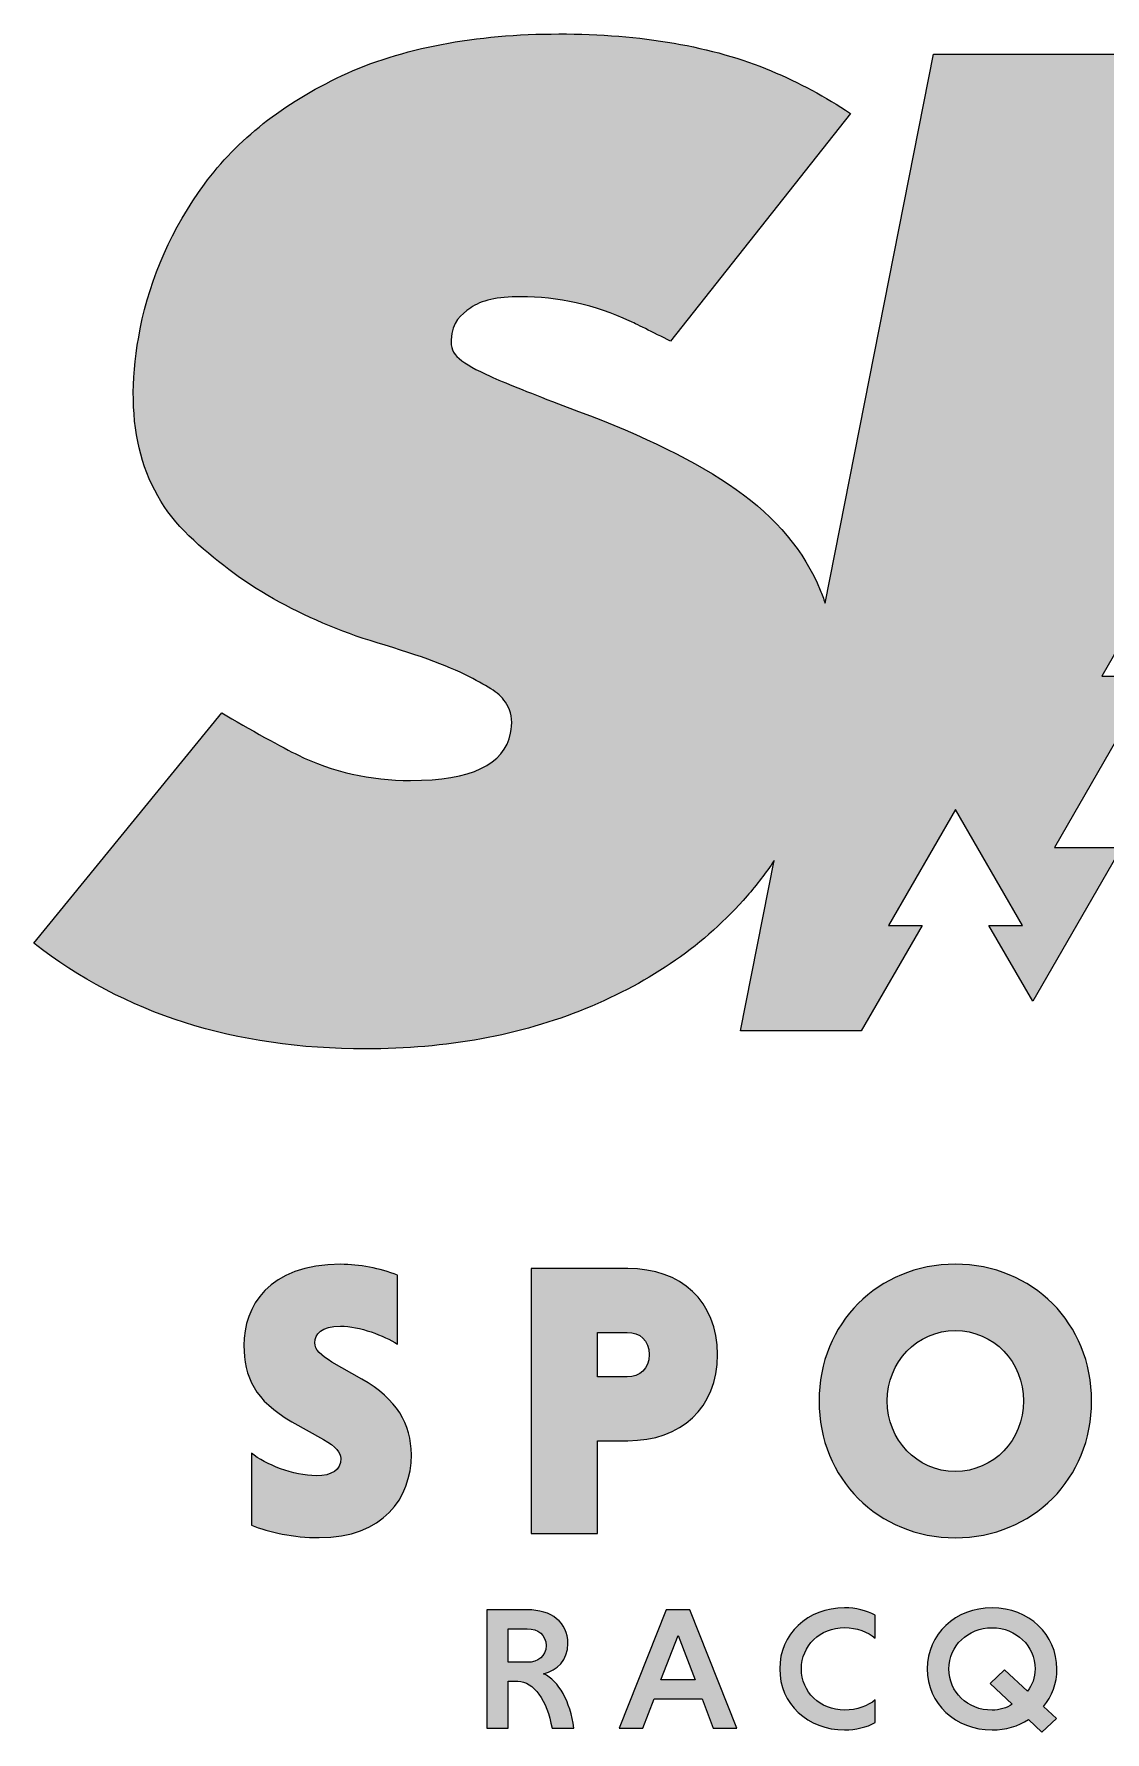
# Model space of a CAD drawing. Extents: x 0 to 523, y 0 to 348.
# Drawn here: x 0 to 219.6, y 0 to 348.1 of the extents above; entities that cross this region are included whole.
import ezdxf

# ---------------------------------------------------------------- set-up
doc = ezdxf.new("R2010")
doc.units = 0
doc.header["$MEASUREMENT"] = 0
doc.layers.add('Layer 2', color=7, linetype='Continuous', lineweight=0)

# ---------------------------------------------------------------- blocks, each defined once
blk = doc.blocks.new('Block_0')
at = {"layer": 'Layer 2', "true_color": 0x000000, "transparency": 33554687}
h = blk.add_hatch(color=18, dxfattribs=at)
h.dxf.hatch_style = 2
edge = h.paths.add_edge_path()
edge.add_spline(control_points=[(278.6, 274.58), (278.02, 271.63), (276.69, 268.83), (274.58, 266.17), (272.47, 263.51), (269.84, 261.37), (266.76, 259.76), (263.68, 258.15), (260.49, 257.34), (257.22, 257.34), (257.22, 257.34), (231.79, 259.26), (231.79, 259.26), (231.79, 259.26), (237.94, 290.4), (237.94, 290.4), (237.94, 290.4), (264.37, 290.4), (264.37, 290.4), (268.88, 290.4), (272.65, 289.02), (275.64, 286.27), (278.63, 283.51), (279.6, 279.62), (278.6, 274.58), (278.6, 274.58), (278.6, 274.58), (278.6, 274.58)], knot_values=[0, 0, 0, 0, 1, 1, 1, 2, 2, 2, 3, 3, 3, 4, 4, 4, 5, 5, 5, 6, 6, 6, 7, 7, 7, 8, 8, 8, 9, 9, 9, 9], degree=3, periodic=0)
edge = h.paths.add_edge_path()
edge.add_spline(control_points=[(453.63, 215.75), (444.1, 208.34), (432.01, 203.6), (419.66, 203.6), (409.61, 203.6), (400.06, 206.77), (393.33, 213.51), (393.33, 213.51), (392.01, 215.03), (392.01, 215.03), (386.32, 221.56), (384.12, 229.73), (384.74, 238.03), (384.83, 239.2), (392.9, 240.56), (393.1, 241.74), (393.1, 241.74), (307.15, 239.79), (307.15, 239.79), (307.15, 239.79), (391.51, 249.32), (391.51, 249.32), (391.7, 249.84), (387.47, 249.86), (387.67, 250.38), (388, 251.21), (388.37, 252.04), (388.75, 252.86), (388.75, 252.86), (323.06, 250.84), (323.06, 250.84), (323.06, 250.84), (395.74, 259.66), (395.74, 259.66), (396.15, 260.28), (393.19, 260.47), (393.64, 261.08), (394.21, 261.86), (394.8, 262.63), (395.41, 263.38), (395.41, 263.38), (292.87, 253.07), (292.87, 253.07), (292.87, 253.07), (415.55, 274.41), (415.55, 274.41), (415.89, 274.66), (408.87, 275.39), (410.17, 276.18), (418.65, 281.34), (428.55, 284.45), (438.61, 284.45), (449.37, 284.45), (459.51, 280.77), (466.26, 273.02), (466.26, 273.02), (470.41, 268.25), (470.41, 268.25), (470.41, 268.25), (475.71, 272.2), (475.71, 272.2), (475.71, 272.2), (523.17, 309.12), (523.17, 309.12), (523.17, 309.12), (519.04, 313.86), (519.04, 313.86), (501.86, 333.59), (476.1, 343.36), (448.63, 343.36), (419.18, 343.36), (390.45, 332.25), (367.68, 314.59), (367.68, 314.59), (367.56, 314.5), (367.56, 314.5), (359.15, 307.98), (351.56, 300.54), (345.04, 292.4), (344.71, 298.88), (343.36, 304.95), (340.98, 310.59), (336.55, 321.09), (329.05, 329.26), (318.54, 335.15), (308.02, 341.04), (295.29, 343.99), (280.34, 343.99), (280.34, 343.99), (184.47, 343.99), (184.47, 343.99), (184.47, 343.99), (162.23, 231.44), (162.23, 231.44), (161.94, 232.35), (161.61, 233.24), (161.25, 234.11), (157.96, 242.09), (152.2, 248.98), (144.02, 254.73), (135.83, 260.48), (125.05, 265.8), (111.69, 270.74), (111.69, 270.74), (107.55, 272.31), (107.55, 272.31), (101.07, 274.78), (96.43, 276.68), (93.56, 277.96), (90.69, 279.24), (88.57, 280.43), (87.2, 281.57), (85.84, 282.71), (85.45, 283.97), (85.55, 285.42), (85.82, 289.24), (87.47, 290.46), (89.56, 291.98), (91.65, 293.5), (95.03, 294.26), (99.74, 294.26), (107.52, 294.26), (115.03, 292.59), (122.21, 289.27), (123.04, 288.89), (127.09, 286.87), (130.52, 285.16), (130.52, 285.16), (167.42, 331.84), (167.42, 331.84), (162.31, 335.26), (156.88, 338.17), (151.15, 340.58), (139.14, 345.61), (124.63, 348.13), (107.63, 348.13), (90.63, 348.13), (75.32, 345.28), (63.18, 339.58), (51.04, 333.88), (41.64, 326.47), (34.98, 317.35), (28.31, 308.23), (23.9, 298.35), (21.8, 287.71), (18.16, 269.28), (21.5, 255.12), (31.79, 245.24), (42.07, 235.36), (54.92, 228.05), (70.37, 223.3), (79.37, 220.64), (85.91, 218.22), (89.97, 215.99), (94.04, 213.76), (95.79, 212.9), (97.23, 210.19), (98.06, 208.62), (98.14, 206.77), (97.75, 204.78), (96.47, 198.32), (89.64, 195.09), (77.24, 195.09), (68.94, 195.09), (61.25, 196.85), (54.1, 200.31), (51.43, 201.6), (43.85, 205.76), (38.51, 208.98), (38.51, 208.98), (0, 161.7), (0, 161.7), (18.48, 147.27), (41.15, 140.05), (68.03, 140.05), (84.62, 140.05), (99.66, 142.81), (113.15, 148.32), (126.63, 153.83), (137.68, 161.53), (146.24, 171.41), (148.26, 173.74), (150.11, 176.15), (151.79, 178.65), (151.79, 178.65), (144.9, 143.76), (144.9, 143.76), (144.9, 143.76), (169.66, 143.76), (169.66, 143.76), (169.66, 143.76), (182.13, 165.36), (182.13, 165.36), (182.13, 165.36), (175.26, 165.36), (175.26, 165.36), (175.26, 165.36), (188.99, 189.15), (188.99, 189.15), (188.99, 189.15), (202.72, 165.36), (202.72, 165.36), (202.72, 165.36), (195.85, 165.36), (195.85, 165.36), (195.85, 165.36), (204.82, 149.82), (204.82, 149.82), (204.82, 149.82), (223.03, 181.37), (223.03, 181.37), (223.03, 181.37), (209.29, 181.37), (209.29, 181.37), (209.29, 181.37), (229.55, 216.45), (229.55, 216.45), (229.55, 216.45), (218.97, 216.45), (218.97, 216.45), (218.97, 216.45), (240.13, 253.1), (240.13, 253.1), (240.13, 253.1), (261.29, 216.45), (261.29, 216.45), (261.29, 216.45), (250.71, 216.45), (250.71, 216.45), (250.71, 216.45), (270.97, 181.37), (270.97, 181.37), (270.97, 181.37), (257.23, 181.37), (257.23, 181.37), (257.23, 181.37), (278.95, 143.76), (278.95, 143.76), (278.95, 143.76), (330.04, 143.76), (330.04, 143.76), (330.04, 143.76), (303.02, 220.85), (303.02, 220.85), (309.5, 224.4), (315.32, 228.54), (320.48, 233.27), (318.79, 211.93), (324.65, 190.94), (339.24, 174.18), (339.24, 174.18), (341.2, 171.94), (341.2, 171.94), (341.2, 171.94), (341.38, 171.94), (341.38, 171.94), (358.51, 153.73), (383.27, 144.68), (409.66, 144.68), (439.14, 144.68), (467.94, 155.74), (490.71, 173.46), (490.71, 173.46), (495.89, 177.49), (495.89, 177.49), (495.89, 177.49), (458.96, 219.9), (458.96, 219.9), (458.96, 219.9), (453.63, 215.76), (453.63, 215.76), (453.63, 215.76), (453.63, 215.75), (453.63, 215.75)], knot_values=[0, 0, 0, 0, 1, 1, 1, 2, 2, 2, 3, 3, 3, 4, 4, 4, 5, 5, 5, 6, 6, 6, 7, 7, 7, 8, 8, 8, 9, 9, 9, 10, 10, 10, 11, 11, 11, 12, 12, 12, 13, 13, 13, 14, 14, 14, 15, 15, 15, 16, 16, 16, 17, 17, 17, 18, 18, 18, 19, 19, 19, 20, 20, 20, 21, 21, 21, 22, 22, 22, 23, 23, 23, 24, 24, 24, 25, 25, 25, 26, 26, 26, 27, 27, 27, 28, 28, 28, 29, 29, 29, 30, 30, 30, 31, 31, 31, 32, 32, 32, 33, 33, 33, 34, 34, 34, 35, 35, 35, 36, 36, 36, 37, 37, 37, 38, 38, 38, 39, 39, 39, 40, 40, 40, 41, 41, 41, 42, 42, 42, 43, 43, 43, 44, 44, 44, 45, 45, 45, 46, 46, 46, 47, 47, 47, 48, 48, 48, 49, 49, 49, 50, 50, 50, 51, 51, 51, 52, 52, 52, 53, 53, 53, 54, 54, 54, 55, 55, 55, 56, 56, 56, 57, 57, 57, 58, 58, 58, 59, 59, 59, 60, 60, 60, 61, 61, 61, 62, 62, 62, 63, 63, 63, 64, 64, 64, 65, 65, 65, 66, 66, 66, 67, 67, 67, 68, 68, 68, 69, 69, 69, 70, 70, 70, 71, 71, 71, 72, 72, 72, 73, 73, 73, 74, 74, 74, 75, 75, 75, 76, 76, 76, 77, 77, 77, 78, 78, 78, 79, 79, 79, 80, 80, 80, 81, 81, 81, 82, 82, 82, 83, 83, 83, 84, 84, 84, 85, 85, 85, 86, 86, 86, 87, 87, 87, 88, 88, 88, 89, 89, 89, 90, 90, 90, 91, 91, 91, 91], degree=3, periodic=0)
h = blk.add_hatch(color=18, dxfattribs=at)
h.dxf.hatch_style = 2
edge = h.paths.add_edge_path()
edge.add_spline(control_points=[(74.52, 79.53), (71.81, 81.29), (66.77, 83.2), (62.86, 83.2), (58.95, 83.2), (57.59, 81.6), (57.59, 79.77), (57.59, 78.49), (58.87, 77.14), (61.1, 75.86), (61.1, 75.86), (67.25, 72.35), (67.25, 72.35), (74.44, 68.2), (77.39, 63.17), (77.39, 56.86), (77.39, 47.92), (71.64, 39.85), (58.47, 39.85), (53.28, 39.85), (48.17, 40.97), (44.58, 42.4), (44.58, 42.4), (44.58, 57.17), (44.58, 57.17), (47.53, 54.85), (53.12, 52.54), (57.91, 52.54), (61.1, 52.54), (62.94, 53.74), (62.94, 56.05), (62.94, 57.33), (61.9, 58.53), (59.35, 59.96), (59.35, 59.96), (52.88, 63.63), (52.88, 63.63), (45.3, 67.94), (43.06, 72.81), (43.06, 79.28), (43.06, 87.19), (47.93, 95.89), (62.94, 95.89), (66.69, 95.89), (71, 95.09), (74.52, 93.65), (74.52, 93.65), (74.52, 79.52), (74.52, 79.52), (74.52, 79.52), (74.52, 79.53), (74.52, 79.53)], knot_values=[0, 0, 0, 0, 1, 1, 1, 2, 2, 2, 3, 3, 3, 4, 4, 4, 5, 5, 5, 6, 6, 6, 7, 7, 7, 8, 8, 8, 9, 9, 9, 10, 10, 10, 11, 11, 11, 12, 12, 12, 13, 13, 13, 14, 14, 14, 15, 15, 15, 16, 16, 16, 17, 17, 17, 17], degree=3, periodic=0)
h = blk.add_hatch(color=18, dxfattribs=at)
h.dxf.hatch_style = 2
edge = h.paths.add_edge_path()
edge.add_spline(control_points=[(121.63, 81.93), (121.63, 81.93), (115.56, 81.93), (115.56, 81.93), (115.56, 81.93), (115.56, 72.83), (115.56, 72.83), (115.56, 72.83), (121.63, 72.83), (121.63, 72.83), (124.27, 72.83), (126.18, 74.43), (126.18, 77.38), (126.18, 80.33), (124.26, 81.93), (121.63, 81.93), (121.63, 81.93), (121.63, 81.93), (121.63, 81.93)], knot_values=[0, 0, 0, 0, 1, 1, 1, 2, 2, 2, 3, 3, 3, 4, 4, 4, 5, 5, 5, 6, 6, 6, 6], degree=3, periodic=0)
edge = h.paths.add_edge_path()
edge.add_spline(control_points=[(101.99, 95.03), (101.99, 95.03), (121.79, 95.03), (121.79, 95.03), (132.65, 95.03), (140.16, 88.4), (140.16, 77.38), (140.16, 66.36), (132.65, 59.73), (121.79, 59.73), (121.79, 59.73), (115.56, 59.73), (115.56, 59.73), (115.56, 59.73), (115.56, 40.73), (115.56, 40.73), (115.56, 40.73), (101.99, 40.73), (101.99, 40.73), (101.99, 40.73), (101.99, 95.03), (101.99, 95.03), (101.99, 95.03), (101.99, 95.03), (101.99, 95.03)], knot_values=[0, 0, 0, 0, 1, 1, 1, 2, 2, 2, 3, 3, 3, 4, 4, 4, 5, 5, 5, 6, 6, 6, 7, 7, 7, 8, 8, 8, 8], degree=3, periodic=0)
h = blk.add_hatch(color=18, dxfattribs=at)
h.dxf.hatch_style = 2
edge = h.paths.add_edge_path()
edge.add_spline(control_points=[(188.95, 53.42), (196.86, 53.42), (202.92, 59.89), (202.92, 67.87), (202.92, 75.85), (196.85, 82.32), (188.95, 82.32), (181.05, 82.32), (174.98, 75.77), (174.98, 67.87), (174.98, 59.97), (180.97, 53.42), (188.95, 53.42)], knot_values=[0, 0, 0, 0, 1, 1, 1, 2, 2, 2, 3, 3, 3, 4, 4, 4, 4], degree=3, periodic=0)
edge = h.paths.add_edge_path()
edge.add_spline(control_points=[(188.95, 95.9), (204.84, 95.9), (216.9, 83.76), (216.9, 67.87), (216.9, 51.98), (204.84, 39.84), (188.95, 39.84), (173.06, 39.84), (161, 51.98), (161, 67.87), (161, 83.76), (173.06, 95.9), (188.95, 95.9), (188.95, 95.9), (188.95, 95.9), (188.95, 95.9)], knot_values=[0, 0, 0, 0, 1, 1, 1, 2, 2, 2, 3, 3, 3, 4, 4, 4, 5, 5, 5, 5], degree=3, periodic=0)
h = blk.add_hatch(color=18, dxfattribs=at)
h.dxf.hatch_style = 2
edge = h.paths.add_edge_path()
edge.add_spline(control_points=[(101.14, 21.18), (101.14, 21.18), (97.23, 21.18), (97.23, 21.18), (97.23, 21.18), (97.23, 14.3), (97.23, 14.3), (97.23, 14.3), (101.14, 14.3), (101.14, 14.3), (103.38, 14.3), (105.02, 15.51), (105.02, 17.72), (105.02, 19.93), (103.39, 21.18), (101.14, 21.18)], knot_values=[0, 0, 0, 0, 1, 1, 1, 2, 2, 2, 3, 3, 3, 4, 4, 4, 5, 5, 5, 5], degree=3, periodic=0)
edge = h.paths.add_edge_path()
edge.add_spline(control_points=[(92.9, 25.07), (92.9, 25.07), (101.18, 25.07), (101.18, 25.07), (106.08, 25.07), (109.5, 22.5), (109.5, 18.15), (109.5, 14.66), (107.26, 12.66), (104.49, 11.94), (107.68, 10.48), (109.96, 6.31), (110.72, 0.81), (110.72, 0.81), (106.24, 0.81), (106.24, 0.81), (105.21, 6.48), (102.48, 10.4), (99.21, 10.4), (99.21, 10.4), (97.23, 10.4), (97.23, 10.4), (97.23, 10.4), (97.23, 0.81), (97.23, 0.81), (97.23, 0.81), (92.9, 0.81), (92.9, 0.81), (92.9, 0.81), (92.9, 25.06), (92.9, 25.06), (92.9, 25.06), (92.9, 25.07), (92.9, 25.07)], knot_values=[0, 0, 0, 0, 1, 1, 1, 2, 2, 2, 3, 3, 3, 4, 4, 4, 5, 5, 5, 6, 6, 6, 7, 7, 7, 8, 8, 8, 9, 9, 9, 10, 10, 10, 11, 11, 11, 11], degree=3, periodic=0)
h = blk.add_hatch(color=18, dxfattribs=at)
h.dxf.hatch_style = 2
edge = h.paths.add_edge_path()
edge.add_spline(control_points=[(128.58, 10.7), (128.58, 10.7), (135.61, 10.7), (135.61, 10.7), (135.61, 10.7), (132.11, 19.76), (132.11, 19.76), (132.11, 19.76), (128.58, 10.7), (128.58, 10.7)], knot_values=[0, 0, 0, 0, 1, 1, 1, 2, 2, 2, 3, 3, 3, 3], degree=3, periodic=0)
edge = h.paths.add_edge_path()
edge.add_spline(control_points=[(137.01, 6.81), (137.01, 6.81), (127.17, 6.81), (127.17, 6.81), (127.17, 6.81), (124.85, 0.82), (124.85, 0.82), (124.85, 0.82), (120.02, 0.82), (120.02, 0.82), (120.02, 0.82), (129.67, 25.07), (129.67, 25.07), (129.67, 25.07), (134.5, 25.07), (134.5, 25.07), (134.5, 25.07), (144.15, 0.82), (144.15, 0.82), (144.15, 0.82), (139.32, 0.82), (139.32, 0.82), (139.32, 0.82), (137, 6.81), (137, 6.81), (137, 6.81), (137.01, 6.81), (137.01, 6.81)], knot_values=[0, 0, 0, 0, 1, 1, 1, 2, 2, 2, 3, 3, 3, 4, 4, 4, 5, 5, 5, 6, 6, 6, 7, 7, 7, 8, 8, 8, 9, 9, 9, 9], degree=3, periodic=0)
h = blk.add_hatch(color=18, dxfattribs=at)
h.dxf.hatch_style = 2
edge = h.paths.add_edge_path()
edge.add_spline(control_points=[(172.54, 1.93), (170.72, 1), (168.55, 0.43), (166.23, 0.43), (158.67, 0.43), (152.93, 5.85), (152.93, 12.95), (152.93, 20.05), (158.67, 25.47), (166.23, 25.47), (168.55, 25.47), (170.71, 24.9), (172.54, 23.97), (172.54, 23.97), (172.54, 19.26), (172.54, 19.26), (170.98, 20.54), (168.74, 21.4), (166.23, 21.4), (161.18, 21.4), (157.38, 17.66), (157.38, 12.95), (157.38, 8.24), (161.18, 4.5), (166.23, 4.5), (168.74, 4.5), (171.02, 5.36), (172.54, 6.6), (172.54, 6.6), (172.54, 1.93), (172.54, 1.93), (172.54, 1.93), (172.54, 1.93), (172.54, 1.93)], knot_values=[0, 0, 0, 0, 1, 1, 1, 2, 2, 2, 3, 3, 3, 4, 4, 4, 5, 5, 5, 6, 6, 6, 7, 7, 7, 8, 8, 8, 9, 9, 9, 10, 10, 10, 11, 11, 11, 11], degree=3, periodic=0)
h = blk.add_hatch(color=18, dxfattribs=at)
h.dxf.hatch_style = 2
edge = h.paths.add_edge_path()
edge.add_spline(control_points=[(196.48, 4.49), (198.04, 4.49), (199.48, 4.92), (200.62, 5.7), (200.62, 5.7), (196.1, 9.94), (196.1, 9.94), (196.1, 9.94), (199.06, 12.76), (199.06, 12.76), (199.06, 12.76), (203.73, 8.37), (203.73, 8.37), (204.72, 9.58), (205.29, 11.19), (205.29, 12.93), (205.29, 17.64), (201.45, 21.38), (196.48, 21.38), (191.51, 21.38), (187.63, 17.64), (187.63, 12.93), (187.63, 8.22), (191.43, 4.48), (196.48, 4.48), (196.48, 4.48), (196.48, 4.49), (196.48, 4.49)], knot_values=[0, 0, 0, 0, 1, 1, 1, 2, 2, 2, 3, 3, 3, 4, 4, 4, 5, 5, 5, 6, 6, 6, 7, 7, 7, 8, 8, 8, 9, 9, 9, 9], degree=3, periodic=0)
edge = h.paths.add_edge_path()
edge.add_spline(control_points=[(196.48, 25.46), (204.04, 25.46), (209.78, 20.04), (209.78, 12.94), (209.78, 9.98), (208.75, 7.31), (207.01, 5.24), (207.01, 5.24), (209.67, 2.78), (209.67, 2.78), (209.67, 2.78), (206.71, 0), (206.71, 0), (206.71, 0), (203.97, 2.57), (203.97, 2.57), (201.88, 1.21), (199.3, 0.43), (196.49, 0.43), (188.93, 0.43), (183.19, 5.85), (183.19, 12.95), (183.19, 20.05), (188.93, 25.47), (196.49, 25.47), (196.49, 25.47), (196.48, 25.46), (196.48, 25.46)], knot_values=[0, 0, 0, 0, 1, 1, 1, 2, 2, 2, 3, 3, 3, 4, 4, 4, 5, 5, 5, 6, 6, 6, 7, 7, 7, 8, 8, 8, 9, 9, 9, 9], degree=3, periodic=0)
at = {"layer": 'Layer 2'}
for points, knots in [([(453.63, 215.75), (444.1, 208.34), (432.01, 203.6), (419.66, 203.6), (409.61, 203.6), (400.06, 206.77), (393.33, 213.51), (393.33, 213.51), (392.01, 215.03), (392.01, 215.03), (386.32, 221.56), (384.12, 229.73), (384.74, 238.03), (384.83, 239.2), (392.9, 240.56), (393.1, 241.74), (393.1, 241.74), (307.15, 239.79), (307.15, 239.79), (307.15, 239.79), (391.51, 249.32), (391.51, 249.32), (391.7, 249.84), (387.47, 249.86), (387.67, 250.38), (388, 251.21), (388.37, 252.04), (388.75, 252.86), (388.75, 252.86), (323.06, 250.84), (323.06, 250.84), (323.06, 250.84), (395.74, 259.66), (395.74, 259.66), (396.15, 260.28), (393.19, 260.47), (393.64, 261.08), (394.21, 261.86), (394.8, 262.63), (395.41, 263.38), (395.41, 263.38), (292.87, 253.07), (292.87, 253.07), (292.87, 253.07), (415.55, 274.41), (415.55, 274.41), (415.89, 274.66), (408.87, 275.39), (410.17, 276.18), (418.65, 281.34), (428.55, 284.45), (438.61, 284.45), (449.37, 284.45), (459.51, 280.77), (466.26, 273.02), (466.26, 273.02), (470.41, 268.25), (470.41, 268.25), (470.41, 268.25), (475.71, 272.2), (475.71, 272.2), (475.71, 272.2), (523.17, 309.12), (523.17, 309.12), (523.17, 309.12), (519.04, 313.86), (519.04, 313.86), (501.86, 333.59), (476.1, 343.36), (448.63, 343.36), (419.18, 343.36), (390.45, 332.25), (367.68, 314.59), (367.68, 314.59), (367.56, 314.5), (367.56, 314.5), (359.15, 307.98), (351.56, 300.54), (345.04, 292.4), (344.71, 298.88), (343.36, 304.95), (340.98, 310.59), (336.55, 321.09), (329.05, 329.26), (318.54, 335.15), (308.02, 341.04), (295.29, 343.99), (280.34, 343.99), (280.34, 343.99), (184.47, 343.99), (184.47, 343.99), (184.47, 343.99), (162.23, 231.44), (162.23, 231.44), (161.94, 232.35), (161.61, 233.24), (161.25, 234.11), (157.96, 242.09), (152.2, 248.98), (144.02, 254.73), (135.83, 260.48), (125.05, 265.8), (111.69, 270.74), (111.69, 270.74), (107.55, 272.31), (107.55, 272.31), (101.07, 274.78), (96.43, 276.68), (93.56, 277.96), (90.69, 279.24), (88.57, 280.43), (87.2, 281.57), (85.84, 282.71), (85.45, 283.97), (85.55, 285.42), (85.82, 289.24), (87.47, 290.46), (89.56, 291.98), (91.65, 293.5), (95.03, 294.26), (99.74, 294.26), (107.52, 294.26), (115.03, 292.59), (122.21, 289.27), (123.04, 288.89), (127.09, 286.87), (130.52, 285.16), (130.52, 285.16), (167.42, 331.84), (167.42, 331.84), (162.31, 335.26), (156.88, 338.17), (151.15, 340.58), (139.14, 345.61), (124.63, 348.13), (107.63, 348.13), (90.63, 348.13), (75.32, 345.28), (63.18, 339.58), (51.04, 333.88), (41.64, 326.47), (34.98, 317.35), (28.31, 308.23), (23.9, 298.35), (21.8, 287.71), (18.16, 269.28), (21.5, 255.12), (31.79, 245.24), (42.07, 235.36), (54.92, 228.05), (70.37, 223.3), (79.37, 220.64), (85.91, 218.22), (89.97, 215.99), (94.04, 213.76), (95.79, 212.9), (97.23, 210.19), (98.06, 208.62), (98.14, 206.77), (97.75, 204.78), (96.47, 198.32), (89.64, 195.09), (77.24, 195.09), (68.94, 195.09), (61.25, 196.85), (54.1, 200.31), (51.43, 201.6), (43.85, 205.76), (38.51, 208.98), (38.51, 208.98), (0, 161.7), (0, 161.7), (18.48, 147.27), (41.15, 140.05), (68.03, 140.05), (84.62, 140.05), (99.66, 142.81), (113.15, 148.32), (126.63, 153.83), (137.68, 161.53), (146.24, 171.41), (148.26, 173.74), (150.11, 176.15), (151.79, 178.65), (151.79, 178.65), (144.9, 143.76), (144.9, 143.76), (144.9, 143.76), (169.66, 143.76), (169.66, 143.76), (169.66, 143.76), (182.13, 165.36), (182.13, 165.36), (182.13, 165.36), (175.26, 165.36), (175.26, 165.36), (175.26, 165.36), (188.99, 189.15), (188.99, 189.15), (188.99, 189.15), (202.72, 165.36), (202.72, 165.36), (202.72, 165.36), (195.85, 165.36), (195.85, 165.36), (195.85, 165.36), (204.82, 149.82), (204.82, 149.82), (204.82, 149.82), (223.03, 181.37), (223.03, 181.37), (223.03, 181.37), (209.29, 181.37), (209.29, 181.37), (209.29, 181.37), (229.55, 216.45), (229.55, 216.45), (229.55, 216.45), (218.97, 216.45), (218.97, 216.45), (218.97, 216.45), (240.13, 253.1), (240.13, 253.1), (240.13, 253.1), (261.29, 216.45), (261.29, 216.45), (261.29, 216.45), (250.71, 216.45), (250.71, 216.45), (250.71, 216.45), (270.97, 181.37), (270.97, 181.37), (270.97, 181.37), (257.23, 181.37), (257.23, 181.37), (257.23, 181.37), (278.95, 143.76), (278.95, 143.76), (278.95, 143.76), (330.04, 143.76), (330.04, 143.76), (330.04, 143.76), (303.02, 220.85), (303.02, 220.85), (309.5, 224.4), (315.32, 228.54), (320.48, 233.27), (318.79, 211.93), (324.65, 190.94), (339.24, 174.18), (339.24, 174.18), (341.2, 171.94), (341.2, 171.94), (341.2, 171.94), (341.38, 171.94), (341.38, 171.94), (358.51, 153.73), (383.27, 144.68), (409.66, 144.68), (439.14, 144.68), (467.94, 155.74), (490.71, 173.46), (490.71, 173.46), (495.89, 177.49), (495.89, 177.49), (495.89, 177.49), (458.96, 219.9), (458.96, 219.9), (458.96, 219.9), (453.63, 215.76), (453.63, 215.76), (453.63, 215.76), (453.63, 215.75), (453.63, 215.75)], [0, 0, 0, 0, 1, 1, 1, 2, 2, 2, 3, 3, 3, 4, 4, 4, 5, 5, 5, 6, 6, 6, 7, 7, 7, 8, 8, 8, 9, 9, 9, 10, 10, 10, 11, 11, 11, 12, 12, 12, 13, 13, 13, 14, 14, 14, 15, 15, 15, 16, 16, 16, 17, 17, 17, 18, 18, 18, 19, 19, 19, 20, 20, 20, 21, 21, 21, 22, 22, 22, 23, 23, 23, 24, 24, 24, 25, 25, 25, 26, 26, 26, 27, 27, 27, 28, 28, 28, 29, 29, 29, 30, 30, 30, 31, 31, 31, 32, 32, 32, 33, 33, 33, 34, 34, 34, 35, 35, 35, 36, 36, 36, 37, 37, 37, 38, 38, 38, 39, 39, 39, 40, 40, 40, 41, 41, 41, 42, 42, 42, 43, 43, 43, 44, 44, 44, 45, 45, 45, 46, 46, 46, 47, 47, 47, 48, 48, 48, 49, 49, 49, 50, 50, 50, 51, 51, 51, 52, 52, 52, 53, 53, 53, 54, 54, 54, 55, 55, 55, 56, 56, 56, 57, 57, 57, 58, 58, 58, 59, 59, 59, 60, 60, 60, 61, 61, 61, 62, 62, 62, 63, 63, 63, 64, 64, 64, 65, 65, 65, 66, 66, 66, 67, 67, 67, 68, 68, 68, 69, 69, 69, 70, 70, 70, 71, 71, 71, 72, 72, 72, 73, 73, 73, 74, 74, 74, 75, 75, 75, 76, 76, 76, 77, 77, 77, 78, 78, 78, 79, 79, 79, 80, 80, 80, 81, 81, 81, 82, 82, 82, 83, 83, 83, 84, 84, 84, 85, 85, 85, 86, 86, 86, 87, 87, 87, 88, 88, 88, 89, 89, 89, 90, 90, 90, 91, 91, 91, 91]), ([(74.52, 79.53), (71.81, 81.29), (66.77, 83.2), (62.86, 83.2), (58.95, 83.2), (57.59, 81.6), (57.59, 79.77), (57.59, 78.49), (58.87, 77.14), (61.1, 75.86), (61.1, 75.86), (67.25, 72.35), (67.25, 72.35), (74.44, 68.2), (77.39, 63.17), (77.39, 56.86), (77.39, 47.92), (71.64, 39.85), (58.47, 39.85), (53.28, 39.85), (48.17, 40.97), (44.58, 42.4), (44.58, 42.4), (44.58, 57.17), (44.58, 57.17), (47.53, 54.85), (53.12, 52.54), (57.91, 52.54), (61.1, 52.54), (62.94, 53.74), (62.94, 56.05), (62.94, 57.33), (61.9, 58.53), (59.35, 59.96), (59.35, 59.96), (52.88, 63.63), (52.88, 63.63), (45.3, 67.94), (43.06, 72.81), (43.06, 79.28), (43.06, 87.19), (47.93, 95.89), (62.94, 95.89), (66.69, 95.89), (71, 95.09), (74.52, 93.65), (74.52, 93.65), (74.52, 79.52), (74.52, 79.52), (74.52, 79.52), (74.52, 79.53), (74.52, 79.53)], [0, 0, 0, 0, 1, 1, 1, 2, 2, 2, 3, 3, 3, 4, 4, 4, 5, 5, 5, 6, 6, 6, 7, 7, 7, 8, 8, 8, 9, 9, 9, 10, 10, 10, 11, 11, 11, 12, 12, 12, 13, 13, 13, 14, 14, 14, 15, 15, 15, 16, 16, 16, 17, 17, 17, 17]), ([(101.99, 95.03), (101.99, 95.03), (121.79, 95.03), (121.79, 95.03), (132.65, 95.03), (140.16, 88.4), (140.16, 77.38), (140.16, 66.36), (132.65, 59.73), (121.79, 59.73), (121.79, 59.73), (115.56, 59.73), (115.56, 59.73), (115.56, 59.73), (115.56, 40.73), (115.56, 40.73), (115.56, 40.73), (101.99, 40.73), (101.99, 40.73), (101.99, 40.73), (101.99, 95.03), (101.99, 95.03), (101.99, 95.03), (101.99, 95.03), (101.99, 95.03)], [0, 0, 0, 0, 1, 1, 1, 2, 2, 2, 3, 3, 3, 4, 4, 4, 5, 5, 5, 6, 6, 6, 7, 7, 7, 8, 8, 8, 8]), ([(188.95, 95.9), (204.84, 95.9), (216.9, 83.76), (216.9, 67.87), (216.9, 51.98), (204.84, 39.84), (188.95, 39.84), (173.06, 39.84), (161, 51.98), (161, 67.87), (161, 83.76), (173.06, 95.9), (188.95, 95.9), (188.95, 95.9), (188.95, 95.9), (188.95, 95.9)], [0, 0, 0, 0, 1, 1, 1, 2, 2, 2, 3, 3, 3, 4, 4, 4, 5, 5, 5, 5]), ([(121.63, 81.93), (121.63, 81.93), (115.56, 81.93), (115.56, 81.93), (115.56, 81.93), (115.56, 72.83), (115.56, 72.83), (115.56, 72.83), (121.63, 72.83), (121.63, 72.83), (124.27, 72.83), (126.18, 74.43), (126.18, 77.38), (126.18, 80.33), (124.26, 81.93), (121.63, 81.93), (121.63, 81.93), (121.63, 81.93), (121.63, 81.93)], [0, 0, 0, 0, 1, 1, 1, 2, 2, 2, 3, 3, 3, 4, 4, 4, 5, 5, 5, 6, 6, 6, 6]), ([(188.95, 53.42), (196.86, 53.42), (202.92, 59.89), (202.92, 67.87), (202.92, 75.85), (196.85, 82.32), (188.95, 82.32), (181.05, 82.32), (174.98, 75.77), (174.98, 67.87), (174.98, 59.97), (180.97, 53.42), (188.95, 53.42)], [0, 0, 0, 0, 1, 1, 1, 2, 2, 2, 3, 3, 3, 4, 4, 4, 4]), ([(92.9, 25.07), (92.9, 25.07), (101.18, 25.07), (101.18, 25.07), (106.08, 25.07), (109.5, 22.5), (109.5, 18.15), (109.5, 14.66), (107.26, 12.66), (104.49, 11.94), (107.68, 10.48), (109.96, 6.31), (110.72, 0.81), (110.72, 0.81), (106.24, 0.81), (106.24, 0.81), (105.21, 6.48), (102.48, 10.4), (99.21, 10.4), (99.21, 10.4), (97.23, 10.4), (97.23, 10.4), (97.23, 10.4), (97.23, 0.81), (97.23, 0.81), (97.23, 0.81), (92.9, 0.81), (92.9, 0.81), (92.9, 0.81), (92.9, 25.06), (92.9, 25.06), (92.9, 25.06), (92.9, 25.07), (92.9, 25.07)], [0, 0, 0, 0, 1, 1, 1, 2, 2, 2, 3, 3, 3, 4, 4, 4, 5, 5, 5, 6, 6, 6, 7, 7, 7, 8, 8, 8, 9, 9, 9, 10, 10, 10, 11, 11, 11, 11]), ([(137.01, 6.81), (137.01, 6.81), (127.17, 6.81), (127.17, 6.81), (127.17, 6.81), (124.85, 0.82), (124.85, 0.82), (124.85, 0.82), (120.02, 0.82), (120.02, 0.82), (120.02, 0.82), (129.67, 25.07), (129.67, 25.07), (129.67, 25.07), (134.5, 25.07), (134.5, 25.07), (134.5, 25.07), (144.15, 0.82), (144.15, 0.82), (144.15, 0.82), (139.32, 0.82), (139.32, 0.82), (139.32, 0.82), (137, 6.81), (137, 6.81), (137, 6.81), (137.01, 6.81), (137.01, 6.81)], [0, 0, 0, 0, 1, 1, 1, 2, 2, 2, 3, 3, 3, 4, 4, 4, 5, 5, 5, 6, 6, 6, 7, 7, 7, 8, 8, 8, 9, 9, 9, 9]), ([(172.54, 1.93), (170.72, 1), (168.55, 0.43), (166.23, 0.43), (158.67, 0.43), (152.93, 5.85), (152.93, 12.95), (152.93, 20.05), (158.67, 25.47), (166.23, 25.47), (168.55, 25.47), (170.71, 24.9), (172.54, 23.97), (172.54, 23.97), (172.54, 19.26), (172.54, 19.26), (170.98, 20.54), (168.74, 21.4), (166.23, 21.4), (161.18, 21.4), (157.38, 17.66), (157.38, 12.95), (157.38, 8.24), (161.18, 4.5), (166.23, 4.5), (168.74, 4.5), (171.02, 5.36), (172.54, 6.6), (172.54, 6.6), (172.54, 1.93), (172.54, 1.93), (172.54, 1.93), (172.54, 1.93), (172.54, 1.93)], [0, 0, 0, 0, 1, 1, 1, 2, 2, 2, 3, 3, 3, 4, 4, 4, 5, 5, 5, 6, 6, 6, 7, 7, 7, 8, 8, 8, 9, 9, 9, 10, 10, 10, 11, 11, 11, 11]), ([(196.48, 25.46), (204.04, 25.46), (209.78, 20.04), (209.78, 12.94), (209.78, 9.98), (208.75, 7.31), (207.01, 5.24), (207.01, 5.24), (209.67, 2.78), (209.67, 2.78), (209.67, 2.78), (206.71, 0), (206.71, 0), (206.71, 0), (203.97, 2.57), (203.97, 2.57), (201.88, 1.21), (199.3, 0.43), (196.49, 0.43), (188.93, 0.43), (183.19, 5.85), (183.19, 12.95), (183.19, 20.05), (188.93, 25.47), (196.49, 25.47), (196.49, 25.47), (196.48, 25.46), (196.48, 25.46)], [0, 0, 0, 0, 1, 1, 1, 2, 2, 2, 3, 3, 3, 4, 4, 4, 5, 5, 5, 6, 6, 6, 7, 7, 7, 8, 8, 8, 9, 9, 9, 9]), ([(101.14, 21.18), (101.14, 21.18), (97.23, 21.18), (97.23, 21.18), (97.23, 21.18), (97.23, 14.3), (97.23, 14.3), (97.23, 14.3), (101.14, 14.3), (101.14, 14.3), (103.38, 14.3), (105.02, 15.51), (105.02, 17.72), (105.02, 19.93), (103.39, 21.18), (101.14, 21.18)], [0, 0, 0, 0, 1, 1, 1, 2, 2, 2, 3, 3, 3, 4, 4, 4, 5, 5, 5, 5]), ([(196.48, 4.49), (198.04, 4.49), (199.48, 4.92), (200.62, 5.7), (200.62, 5.7), (196.1, 9.94), (196.1, 9.94), (196.1, 9.94), (199.06, 12.76), (199.06, 12.76), (199.06, 12.76), (203.73, 8.37), (203.73, 8.37), (204.72, 9.58), (205.29, 11.19), (205.29, 12.93), (205.29, 17.64), (201.45, 21.38), (196.48, 21.38), (191.51, 21.38), (187.63, 17.64), (187.63, 12.93), (187.63, 8.22), (191.43, 4.48), (196.48, 4.48), (196.48, 4.48), (196.48, 4.49), (196.48, 4.49)], [0, 0, 0, 0, 1, 1, 1, 2, 2, 2, 3, 3, 3, 4, 4, 4, 5, 5, 5, 6, 6, 6, 7, 7, 7, 8, 8, 8, 9, 9, 9, 9]), ([(128.58, 10.7), (128.58, 10.7), (135.61, 10.7), (135.61, 10.7), (135.61, 10.7), (132.11, 19.76), (132.11, 19.76), (132.11, 19.76), (128.58, 10.7), (128.58, 10.7)], [0, 0, 0, 0, 1, 1, 1, 2, 2, 2, 3, 3, 3, 3])]:
    blk.add_open_spline(points, degree=3, knots=knots, dxfattribs=at)

msp = doc.modelspace()

# ---------------------------------------------------------------- block references
at = {"layer": 'Layer 2'}
msp.add_blockref('Block_0', (0, 0), dxfattribs=at)

doc.saveas('drawing.dxf')
